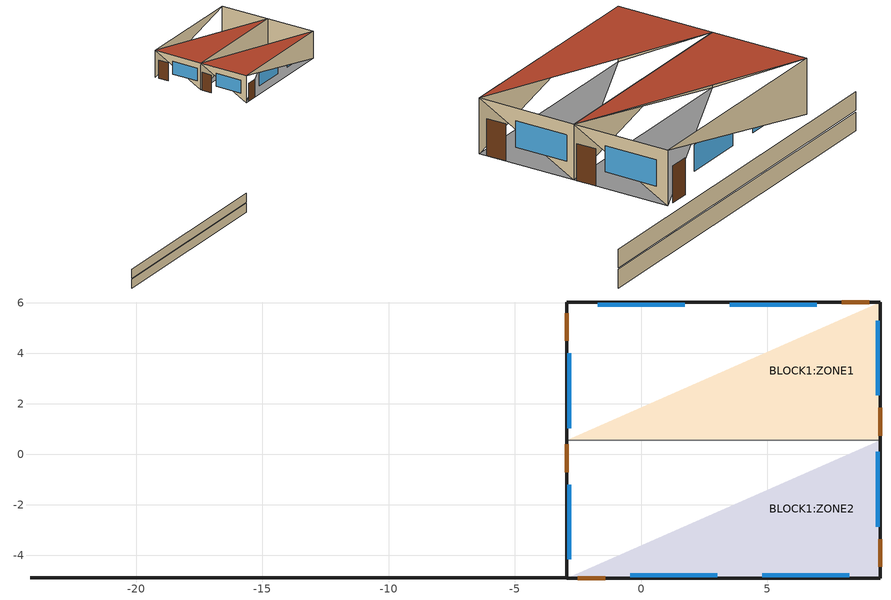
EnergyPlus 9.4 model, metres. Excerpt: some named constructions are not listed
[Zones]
BLOCK1:ZONE2
 floor othersideconditionsmodel (Combined ground floor - State-of-the-art - Heavyweight): 9.48,0.57 9.48,-4.9 -2.95,-4.9 z0
 wall outside (Wall - State-of-the-art - Heavyweight): -2.95,-4.9,0 -2.95,-4.9,3 -2.95,0.57,3; 9.48,-4.9,0 9.48,-4.9,3 -2.95,-4.9,3; 9.48,0.57,0 9.48,0.57,3 9.48,-4.9,3
 wall outside (LinearBridgingConstruction): -2.95,-4.9 -24.21,-4.9 z-11.1:-10.1
 wall to BLOCK1:ZONE1 (115mm single leaf brick (plastered both sides)): -2.95,0.57,0 -2.95,0.57,3 9.48,0.57,3
 window (VENTANA CASO BASE MULCHEN - 1001): -2.85,-1.21 -2.85,-4.16 / 4.81,-4.8 8.26,-4.8 / -0.42,-4.8 3.03,-4.8 / 9.38,-2.86 9.38,0.09 z0.84:2.26
 door (Wooden door): -2.95,0.39 -2.95,-0.71 / -2.5,-4.9 -1.41,-4.9 / 9.48,-4.46 9.48,-3.36 z0:2
 roof outside (Combined flat roof - State-of-the-art - Heavyweight): -2.95,0.57 -2.95,-4.9 9.48,-4.9 z3
BLOCK1:ZONE1
 floor othersideconditionsmodel (Combined ground floor - State-of-the-art - Heavyweight): 9.48,6.04 9.48,0.57 -2.95,0.57 z0
 wall outside (Wall - State-of-the-art - Heavyweight): -2.95,0.57,0 -2.95,0.57,3 -2.95,6.04,3; 9.48,6.04,0 9.48,6.04,3 9.48,0.57,3; -2.95,6.04,0 -2.95,6.04,3 9.48,6.04,3
 wall outside (LinearBridgingConstruction): -2.95,-4.9 -24.21,-4.9 z-12.2:-11.2
 window (VENTANA CASO BASE MULCHEN - 1001): -2.85,4 -2.85,1.04 / 9.38,2.34 9.38,5.3 / 1.73,5.94 -1.72,5.94 / 6.96,5.94 3.51,5.94 z0.84:2.26
 door (Wooden door): -2.95,5.59 -2.95,4.5 / 9.48,0.74 9.48,1.84 / 9.04,6.04 7.95,6.04 z0:2
 roof outside (Combined flat roof - State-of-the-art - Heavyweight): -2.95,6.04 -2.95,0.57 9.48,0.57 z3
[ENERGYMANAGEMENTSYSTEM:PROGRAM]
SetMyVOF_BLOCK1_ZONE2_Wall_4_0_0_1_0_0_Win: set slope = (1 - MultiplierVOF) / (MinTempDiffVOF - MaxTempDiffVOF); if BLOCK1_ZONE2_Wall_4_0_0_1_0_0_Win_OutT > 0; set BLOCK1_ZONE2_Wall_4_0_0_1_0_0_Win_TempDiffVOF = BLOCK1_ZONE2_Wall_4_0_0_1_0_0_Win_OpT - BLOCK1_ZONE2_Wall_4_0_0_1_0_0_Win_OutT; else; set BLOCK1_ZONE2_Wall_4_0_0_1_0_0_Win_TempDiffVOF = BLOCK1_ZONE2_Wall_4_0_0_1_0_0_Win_OpT + BLOCK1_ZONE2_Wall_4_0_0_1_0_0_Win_OutT; endif; if BLOCK1_ZONE2_Wall_4_0_0_1_0_0_Win_OutT > BLOCK1_ZONE2_Wall_4_0_0_1_0_0_Win_OpT; set BLOCK1_ZONE2_Wall_4_0_0_1_0_0_Win_MyVOF = 0; else; if BLOCK1_ZONE2_Wall_4_0_0_1_0_0_Win_TempDiffVOF > MaxTempDiffVOF; set BLOCK1_ZONE2_Wall_4_0_0_1_0_0_Win_MyVOF = MultiplierVOF; elseif BLOCK1_ZONE2_Wall_4_0_0_1_0_0_Win_TempDiffVOF < MinTempDiffVOF; set BLOCK1_ZONE2_Wall_4_0_0_1_0_0_Win_MyVOF = 1.0; else; set BLOCK1_ZONE2_Wall_4_0_0_1_0_0_Win_MyVOF = slope*BLOCK1_ZONE2_Wall_4_0_0_1_0_0_Win_TempDiffVOF - slope*MinTempDiffVOF + 1; endif; endif
SetWindowOperation_BLOCK1_ZONE2_Wall_4_0_0_1_0_0_Win: if BLOCK1_ZONE2_Wall_4_0_0_1_0_0_Win_CoolCoil==0; if BLOCK1_ZONE2_Wall_4_0_0_1_0_0_Win_HeatCoil==0; set NoH_NoC_reqs = 1; else; set NoH_NoC_reqs = 0; endif; else; set NoH_NoC_reqs = 0; endif; if BLOCK1_ZONE2_Wall_4_0_0_1_0_0_Win_OpT<roundedACST; if BLOCK1_ZONE2_Wall_4_0_0_1_0_0_Win_WindSpeed <= MaxWindSpeed; if BLOCK1_ZONE2_Wall_4_0_0_1_0_0_Win_OutT>MinOutTemp; if BLOCK1_ZONE2_Wall_4_0_0_1_0_0_Win_OutT < BLOCK1_ZONE2_Wall_4_0_0_1_0_0_Win_OpT; if BLOCK1_ZONE2_Wall_4_0_0_1_0_0_Win_Occ_count > 0; set meets_base_reqs = 1; else; set meets_base_reqs = 0; endif; else; set meets_base_reqs = 0; endif; else; set meets_base_reqs = 0; endif; else; set meets_base_reqs = 0; endif; else; set meets_base_reqs = 0; endif; if (NoH_NoC_reqs == 1) && (meets_base_reqs == 1); if BLOCK1_ZONE2_Wall_4_0_0_1_0_0_Win_OpT>VST; set Ventilates_HVACmode2_BLOCK1_ZONE2_Wall_4_0_0_1_0_0_Win = 1; else; set Ventilates_HVACmode2_BLOCK1_ZONE2_Wall_4_0_0_1_0_0_Win = 0; endif; else; set Ventilates_HVACmode2_BLOCK1_ZONE2_Wall_4_0_0_1_0_0_Win = 0; endif; if VentCtrl == 0; if BLOCK1_ZONE2_Wall_4_0_0_1_0_0_Win_OutT < BLOCK1_ZONE2_Wall_4_0_0_1_0_0_Win_OpT; if BLOCK1_ZONE2_Wall_4_0_0_1_0_0_Win_OutT>MinOutTemp; if BLOCK1_ZONE2_Wall_4_0_0_1_0_0_Win_OpT > VST; if BLOCK1_ZONE2_Wall_4_0_0_1_0_0_Win_WindSpeed <= MaxWindSpeed; set Ventilates_HVACmode1_BLOCK1_ZONE2_Wall_4_0_0_1_0_0_Win = 1; else; set Ventilates_HVACmode1_BLOCK1_ZONE2_Wall_4_0_0_1_0_0_Win = 0; endif; else; set Ventilates_HVACmode1_BLOCK1_ZONE2_Wall_4_0_0_1_0_0_Win = 0; endif; else; set Ventilates_HVACmode1_BLOCK1_ZONE2_Wall_4_0_0_1_0_0_Win = 0; endif; else; set Ventilates_HVACmode1_BLOCK1_ZONE2_Wall_4_0_0_1_0_0_Win = 0; endif; elseif VentCtrl == 1; if BLOCK1_ZONE2_Wall_4_0_0_1_0_0_Win_OutT<BLOCK1_ZONE2_Wall_4_0_0_1_0_0_Win_OpT; if BLOCK1_ZONE2_Wall_4_0_0_1_0_0_Win_OutT>MinOutTemp; if BLOCK1_ZONE2_Wall_4_0_0_1_0_0_Win_OpT > ACSTnoTol; if BLOCK1_ZONE2_Wall_4_0_0_1_0_0_Win_WindSpeed <= MaxWindSpeed; set Ventilates_HVACmode1_BLOCK1_ZONE2_Wall_4_0_0_1_0_0_Win = 1; else; set Ventilates_HVACmode1_BLOCK1_ZONE2_Wall_4_0_0_1_0_0_Win = 0; endif; else; set Ventilates_HVACmode1_BLOCK1_ZONE2_Wall_4_0_0_1_0_0_Win = 0; endif; else; set Ventilates_HVACmode1_BLOCK1_ZONE2_Wall_4_0_0_1_0_0_Win = 0; endif; else; set Ventilates_HVACmode1_BLOCK1_ZONE2_Wall_4_0_0_1_0_0_Win = 0; endif; endif; if HVACmode == 0; set BLOCK1_ZONE2_Wall_4_0_0_1_0_0_Win_VentOpenFact = 0; elseif HVACmode == 1; if Ventilates_HVACmode1_BLOCK1_ZONE2_Wall_4_0_0_1_0_0_Win == 1; set BLOCK1_ZONE2_Wall_4_0_0_1_0_0_Win_VentOpenFact = BLOCK1_ZONE2_Wall_4_0_0_1_0_0_Win_MyVOF; else; set BLOCK1_ZONE2_Wall_4_0_0_1_0_0_Win_VentOpenFact = 0; endif; elseif HVACmode == 2; if Ventilates_HVACmode2_BLOCK1_ZONE2_Wall_4_0_0_1_0_0_Win == 1; if (VentCtrl==0) || (VentCtrl==1); set BLOCK1_ZONE2_Wall_4_0_0_1_0_0_Win_VentOpenFact = 1; elseif (VentCtrl==2) || (VentCtrl==3); set BLOCK1_ZONE2_Wall_4_0_0_1_0_0_Win_VentOpenFact = BLOCK1_ZONE2_Wall_4_0_0_1_0_0_Win_MyVOF; endif; else; set BLOCK1_ZONE2_Wall_4_0_0_1_0_0_Win_VentOpenFact = 0; endif; endif
SetMyVOF_BLOCK1_ZONE1_Wall_2_0_0_0_0_1_Door: set slope = (1 - MultiplierVOF) / (MinTempDiffVOF - MaxTempDiffVOF); if BLOCK1_ZONE1_Wall_2_0_0_0_0_1_Door_OutT > 0; set BLOCK1_ZONE1_Wall_2_0_0_0_0_1_Door_TempDiffVOF = BLOCK1_ZONE1_Wall_2_0_0_0_0_1_Door_OpT - BLOCK1_ZONE1_Wall_2_0_0_0_0_1_Door_OutT; else; set BLOCK1_ZONE1_Wall_2_0_0_0_0_1_Door_TempDiffVOF = BLOCK1_ZONE1_Wall_2_0_0_0_0_1_Door_OpT + BLOCK1_ZONE1_Wall_2_0_0_0_0_1_Door_OutT; endif; if BLOCK1_ZONE1_Wall_2_0_0_0_0_1_Door_OutT > BLOCK1_ZONE1_Wall_2_0_0_0_0_1_Door_OpT; set BLOCK1_ZONE1_Wall_2_0_0_0_0_1_Door_MyVOF = 0; else; if BLOCK1_ZONE1_Wall_2_0_0_0_0_1_Door_TempDiffVOF > MaxTempDiffVOF; set BLOCK1_ZONE1_Wall_2_0_0_0_0_1_Door_MyVOF = MultiplierVOF; elseif BLOCK1_ZONE1_Wall_2_0_0_0_0_1_Door_TempDiffVOF < MinTempDiffVOF; set BLOCK1_ZONE1_Wall_2_0_0_0_0_1_Door_MyVOF = 1.0; else; set BLOCK1_ZONE1_Wall_2_0_0_0_0_1_Door_MyVOF = slope*BLOCK1_ZONE1_Wall_2_0_0_0_0_1_Door_TempDiffVOF - slope*MinTempDiffVOF + 1; endif; endif
SetWindowOperation_BLOCK1_ZONE1_Wall_2_0_0_0_0_1_Door: if BLOCK1_ZONE1_Wall_2_0_0_0_0_1_Door_CoolCoil==0; if BLOCK1_ZONE1_Wall_2_0_0_0_0_1_Door_HeatCoil==0; set NoH_NoC_reqs = 1; else; set NoH_NoC_reqs = 0; endif; else; set NoH_NoC_reqs = 0; endif; if BLOCK1_ZONE1_Wall_2_0_0_0_0_1_Door_OpT<roundedACST; if BLOCK1_ZONE1_Wall_2_0_0_0_0_1_Door_WindSpeed <= MaxWindSpeed; if BLOCK1_ZONE1_Wall_2_0_0_0_0_1_Door_OutT>MinOutTemp; if BLOCK1_ZONE1_Wall_2_0_0_0_0_1_Door_OutT < BLOCK1_ZONE1_Wall_2_0_0_0_0_1_Door_OpT; if BLOCK1_ZONE1_Wall_2_0_0_0_0_1_Door_Occ_count > 0; set meets_base_reqs = 1; else; set meets_base_reqs = 0; endif; else; set meets_base_reqs = 0; endif; else; set meets_base_reqs = 0; endif; else; set meets_base_reqs = 0; endif; else; set meets_base_reqs = 0; endif; if (NoH_NoC_reqs == 1) && (meets_base_reqs == 1); if BLOCK1_ZONE1_Wall_2_0_0_0_0_1_Door_OpT>VST; set Ventilates_HVACmode2_BLOCK1_ZONE1_Wall_2_0_0_0_0_1_Door = 1; else; set Ventilates_HVACmode2_BLOCK1_ZONE1_Wall_2_0_0_0_0_1_Door = 0; endif; else; set Ventilates_HVACmode2_BLOCK1_ZONE1_Wall_2_0_0_0_0_1_Door = 0; endif; if VentCtrl == 0; if BLOCK1_ZONE1_Wall_2_0_0_0_0_1_Door_OutT < BLOCK1_ZONE1_Wall_2_0_0_0_0_1_Door_OpT; if BLOCK1_ZONE1_Wall_2_0_0_0_0_1_Door_OutT>MinOutTemp; if BLOCK1_ZONE1_Wall_2_0_0_0_0_1_Door_OpT > VST; if BLOCK1_ZONE1_Wall_2_0_0_0_0_1_Door_WindSpeed <= MaxWindSpeed; set Ventilates_HVACmode1_BLOCK1_ZONE1_Wall_2_0_0_0_0_1_Door = 1; else; set Ventilates_HVACmode1_BLOCK1_ZONE1_Wall_2_0_0_0_0_1_Door = 0; endif; else; set Ventilates_HVACmode1_BLOCK1_ZONE1_Wall_2_0_0_0_0_1_Door = 0; endif; else; set Ventilates_HVACmode1_BLOCK1_ZONE1_Wall_2_0_0_0_0_1_Door = 0; endif; else; set Ventilates_HVACmode1_BLOCK1_ZONE1_Wall_2_0_0_0_0_1_Door = 0; endif; elseif VentCtrl == 1; if BLOCK1_ZONE1_Wall_2_0_0_0_0_1_Door_OutT<BLOCK1_ZONE1_Wall_2_0_0_0_0_1_Door_OpT; if BLOCK1_ZONE1_Wall_2_0_0_0_0_1_Door_OutT>MinOutTemp; if BLOCK1_ZONE1_Wall_2_0_0_0_0_1_Door_OpT > ACSTnoTol; if BLOCK1_ZONE1_Wall_2_0_0_0_0_1_Door_WindSpeed <= MaxWindSpeed; set Ventilates_HVACmode1_BLOCK1_ZONE1_Wall_2_0_0_0_0_1_Door = 1; else; set Ventilates_HVACmode1_BLOCK1_ZONE1_Wall_2_0_0_0_0_1_Door = 0; endif; else; set Ventilates_HVACmode1_BLOCK1_ZONE1_Wall_2_0_0_0_0_1_Door = 0; endif; else; set Ventilates_HVACmode1_BLOCK1_ZONE1_Wall_2_0_0_0_0_1_Door = 0; endif; else; set Ventilates_HVACmode1_BLOCK1_ZONE1_Wall_2_0_0_0_0_1_Door = 0; endif; endif; if HVACmode == 0; set BLOCK1_ZONE1_Wall_2_0_0_0_0_1_Door_VentOpenFact = 0; elseif HVACmode == 1; if Ventilates_HVACmode1_BLOCK1_ZONE1_Wall_2_0_0_0_0_1_Door == 1; set BLOCK1_ZONE1_Wall_2_0_0_0_0_1_Door_VentOpenFact = BLOCK1_ZONE1_Wall_2_0_0_0_0_1_Door_MyVOF; else; set BLOCK1_ZONE1_Wall_2_0_0_0_0_1_Door_VentOpenFact = 0; endif; elseif HVACmode == 2; if Ventilates_HVACmode2_BLOCK1_ZONE1_Wall_2_0_0_0_0_1_Door == 1; if (VentCtrl==0) || (VentCtrl==1); set BLOCK1_ZONE1_Wall_2_0_0_0_0_1_Door_VentOpenFact = 1; elseif (VentCtrl==2) || (VentCtrl==3); set BLOCK1_ZONE1_Wall_2_0_0_0_0_1_Door_VentOpenFact = BLOCK1_ZONE1_Wall_2_0_0_0_0_1_Door_MyVOF; endif; else; set BLOCK1_ZONE1_Wall_2_0_0_0_0_1_Door_VentOpenFact = 0; endif; endif
SetMyVOF_BLOCK1_ZONE1_Wall_2_0_0_1_0_0_Win: set slope = (1 - MultiplierVOF) / (MinTempDiffVOF - MaxTempDiffVOF); if BLOCK1_ZONE1_Wall_2_0_0_1_0_0_Win_OutT > 0; set BLOCK1_ZONE1_Wall_2_0_0_1_0_0_Win_TempDiffVOF = BLOCK1_ZONE1_Wall_2_0_0_1_0_0_Win_OpT - BLOCK1_ZONE1_Wall_2_0_0_1_0_0_Win_OutT; else; set BLOCK1_ZONE1_Wall_2_0_0_1_0_0_Win_TempDiffVOF = BLOCK1_ZONE1_Wall_2_0_0_1_0_0_Win_OpT + BLOCK1_ZONE1_Wall_2_0_0_1_0_0_Win_OutT; endif; if BLOCK1_ZONE1_Wall_2_0_0_1_0_0_Win_OutT > BLOCK1_ZONE1_Wall_2_0_0_1_0_0_Win_OpT; set BLOCK1_ZONE1_Wall_2_0_0_1_0_0_Win_MyVOF = 0; else; if BLOCK1_ZONE1_Wall_2_0_0_1_0_0_Win_TempDiffVOF > MaxTempDiffVOF; set BLOCK1_ZONE1_Wall_2_0_0_1_0_0_Win_MyVOF = MultiplierVOF; elseif BLOCK1_ZONE1_Wall_2_0_0_1_0_0_Win_TempDiffVOF < MinTempDiffVOF; set BLOCK1_ZONE1_Wall_2_0_0_1_0_0_Win_MyVOF = 1.0; else; set BLOCK1_ZONE1_Wall_2_0_0_1_0_0_Win_MyVOF = slope*BLOCK1_ZONE1_Wall_2_0_0_1_0_0_Win_TempDiffVOF - slope*MinTempDiffVOF + 1; endif; endif
SetWindowOperation_BLOCK1_ZONE1_Wall_2_0_0_1_0_0_Win: if BLOCK1_ZONE1_Wall_2_0_0_1_0_0_Win_CoolCoil==0; if BLOCK1_ZONE1_Wall_2_0_0_1_0_0_Win_HeatCoil==0; set NoH_NoC_reqs = 1; else; set NoH_NoC_reqs = 0; endif; else; set NoH_NoC_reqs = 0; endif; if BLOCK1_ZONE1_Wall_2_0_0_1_0_0_Win_OpT<roundedACST; if BLOCK1_ZONE1_Wall_2_0_0_1_0_0_Win_WindSpeed <= MaxWindSpeed; if BLOCK1_ZONE1_Wall_2_0_0_1_0_0_Win_OutT>MinOutTemp; if BLOCK1_ZONE1_Wall_2_0_0_1_0_0_Win_OutT < BLOCK1_ZONE1_Wall_2_0_0_1_0_0_Win_OpT; if BLOCK1_ZONE1_Wall_2_0_0_1_0_0_Win_Occ_count > 0; set meets_base_reqs = 1; else; set meets_base_reqs = 0; endif; else; set meets_base_reqs = 0; endif; else; set meets_base_reqs = 0; endif; else; set meets_base_reqs = 0; endif; else; set meets_base_reqs = 0; endif; if (NoH_NoC_reqs == 1) && (meets_base_reqs == 1); if BLOCK1_ZONE1_Wall_2_0_0_1_0_0_Win_OpT>VST; set Ventilates_HVACmode2_BLOCK1_ZONE1_Wall_2_0_0_1_0_0_Win = 1; else; set Ventilates_HVACmode2_BLOCK1_ZONE1_Wall_2_0_0_1_0_0_Win = 0; endif; else; set Ventilates_HVACmode2_BLOCK1_ZONE1_Wall_2_0_0_1_0_0_Win = 0; endif; if VentCtrl == 0; if BLOCK1_ZONE1_Wall_2_0_0_1_0_0_Win_OutT < BLOCK1_ZONE1_Wall_2_0_0_1_0_0_Win_OpT; if BLOCK1_ZONE1_Wall_2_0_0_1_0_0_Win_OutT>MinOutTemp; if BLOCK1_ZONE1_Wall_2_0_0_1_0_0_Win_OpT > VST; if BLOCK1_ZONE1_Wall_2_0_0_1_0_0_Win_WindSpeed <= MaxWindSpeed; set Ventilates_HVACmode1_BLOCK1_ZONE1_Wall_2_0_0_1_0_0_Win = 1; else; set Ventilates_HVACmode1_BLOCK1_ZONE1_Wall_2_0_0_1_0_0_Win = 0; endif; else; set Ventilates_HVACmode1_BLOCK1_ZONE1_Wall_2_0_0_1_0_0_Win = 0; endif; else; set Ventilates_HVACmode1_BLOCK1_ZONE1_Wall_2_0_0_1_0_0_Win = 0; endif; else; set Ventilates_HVACmode1_BLOCK1_ZONE1_Wall_2_0_0_1_0_0_Win = 0; endif; elseif VentCtrl == 1; if BLOCK1_ZONE1_Wall_2_0_0_1_0_0_Win_OutT<BLOCK1_ZONE1_Wall_2_0_0_1_0_0_Win_OpT; if BLOCK1_ZONE1_Wall_2_0_0_1_0_0_Win_OutT>MinOutTemp; if BLOCK1_ZONE1_Wall_2_0_0_1_0_0_Win_OpT > ACSTnoTol; if BLOCK1_ZONE1_Wall_2_0_0_1_0_0_Win_WindSpeed <= MaxWindSpeed; set Ventilates_HVACmode1_BLOCK1_ZONE1_Wall_2_0_0_1_0_0_Win = 1; else; set Ventilates_HVACmode1_BLOCK1_ZONE1_Wall_2_0_0_1_0_0_Win = 0; endif; else; set Ventilates_HVACmode1_BLOCK1_ZONE1_Wall_2_0_0_1_0_0_Win = 0; endif; else; set Ventilates_HVACmode1_BLOCK1_ZONE1_Wall_2_0_0_1_0_0_Win = 0; endif; else; set Ventilates_HVACmode1_BLOCK1_ZONE1_Wall_2_0_0_1_0_0_Win = 0; endif; endif; if HVACmode == 0; set BLOCK1_ZONE1_Wall_2_0_0_1_0_0_Win_VentOpenFact = 0; elseif HVACmode == 1; if Ventilates_HVACmode1_BLOCK1_ZONE1_Wall_2_0_0_1_0_0_Win == 1; set BLOCK1_ZONE1_Wall_2_0_0_1_0_0_Win_VentOpenFact = BLOCK1_ZONE1_Wall_2_0_0_1_0_0_Win_MyVOF; else; set BLOCK1_ZONE1_Wall_2_0_0_1_0_0_Win_VentOpenFact = 0; endif; elseif HVACmode == 2; if Ventilates_HVACmode2_BLOCK1_ZONE1_Wall_2_0_0_1_0_0_Win == 1; if (VentCtrl==0) || (VentCtrl==1); set BLOCK1_ZONE1_Wall_2_0_0_1_0_0_Win_VentOpenFact = 1; elseif (VentCtrl==2) || (VentCtrl==3); set BLOCK1_ZONE1_Wall_2_0_0_1_0_0_Win_VentOpenFact = BLOCK1_ZONE1_Wall_2_0_0_1_0_0_Win_MyVOF; endif; else; set BLOCK1_ZONE1_Wall_2_0_0_1_0_0_Win_VentOpenFact = 0; endif; endif
SetMyVOF_BLOCK1_ZONE1_Wall_4_0_0_0_0_1_Door: set slope = (1 - MultiplierVOF) / (MinTempDiffVOF - MaxTempDiffVOF); if BLOCK1_ZONE1_Wall_4_0_0_0_0_1_Door_OutT > 0; set BLOCK1_ZONE1_Wall_4_0_0_0_0_1_Door_TempDiffVOF = BLOCK1_ZONE1_Wall_4_0_0_0_0_1_Door_OpT - BLOCK1_ZONE1_Wall_4_0_0_0_0_1_Door_OutT; else; set BLOCK1_ZONE1_Wall_4_0_0_0_0_1_Door_TempDiffVOF = BLOCK1_ZONE1_Wall_4_0_0_0_0_1_Door_OpT + BLOCK1_ZONE1_Wall_4_0_0_0_0_1_Door_OutT; endif; if BLOCK1_ZONE1_Wall_4_0_0_0_0_1_Door_OutT > BLOCK1_ZONE1_Wall_4_0_0_0_0_1_Door_OpT; set BLOCK1_ZONE1_Wall_4_0_0_0_0_1_Door_MyVOF = 0; else; if BLOCK1_ZONE1_Wall_4_0_0_0_0_1_Door_TempDiffVOF > MaxTempDiffVOF; set BLOCK1_ZONE1_Wall_4_0_0_0_0_1_Door_MyVOF = MultiplierVOF; elseif BLOCK1_ZONE1_Wall_4_0_0_0_0_1_Door_TempDiffVOF < MinTempDiffVOF; set BLOCK1_ZONE1_Wall_4_0_0_0_0_1_Door_MyVOF = 1.0; else; set BLOCK1_ZONE1_Wall_4_0_0_0_0_1_Door_MyVOF = slope*BLOCK1_ZONE1_Wall_4_0_0_0_0_1_Door_TempDiffVOF - slope*MinTempDiffVOF + 1; endif; endif
SetWindowOperation_BLOCK1_ZONE1_Wall_4_0_0_0_0_1_Door: if BLOCK1_ZONE1_Wall_4_0_0_0_0_1_Door_CoolCoil==0; if BLOCK1_ZONE1_Wall_4_0_0_0_0_1_Door_HeatCoil==0; set NoH_NoC_reqs = 1; else; set NoH_NoC_reqs = 0; endif; else; set NoH_NoC_reqs = 0; endif; if BLOCK1_ZONE1_Wall_4_0_0_0_0_1_Door_OpT<roundedACST; if BLOCK1_ZONE1_Wall_4_0_0_0_0_1_Door_WindSpeed <= MaxWindSpeed; if BLOCK1_ZONE1_Wall_4_0_0_0_0_1_Door_OutT>MinOutTemp; if BLOCK1_ZONE1_Wall_4_0_0_0_0_1_Door_OutT < BLOCK1_ZONE1_Wall_4_0_0_0_0_1_Door_OpT; if BLOCK1_ZONE1_Wall_4_0_0_0_0_1_Door_Occ_count > 0; set meets_base_reqs = 1; else; set meets_base_reqs = 0; endif; else; set meets_base_reqs = 0; endif; else; set meets_base_reqs = 0; endif; else; set meets_base_reqs = 0; endif; else; set meets_base_reqs = 0; endif; if (NoH_NoC_reqs == 1) && (meets_base_reqs == 1); if BLOCK1_ZONE1_Wall_4_0_0_0_0_1_Door_OpT>VST; set Ventilates_HVACmode2_BLOCK1_ZONE1_Wall_4_0_0_0_0_1_Door = 1; else; set Ventilates_HVACmode2_BLOCK1_ZONE1_Wall_4_0_0_0_0_1_Door = 0; endif; else; set Ventilates_HVACmode2_BLOCK1_ZONE1_Wall_4_0_0_0_0_1_Door = 0; endif; if VentCtrl == 0; if BLOCK1_ZONE1_Wall_4_0_0_0_0_1_Door_OutT < BLOCK1_ZONE1_Wall_4_0_0_0_0_1_Door_OpT; if BLOCK1_ZONE1_Wall_4_0_0_0_0_1_Door_OutT>MinOutTemp; if BLOCK1_ZONE1_Wall_4_0_0_0_0_1_Door_OpT > VST; if BLOCK1_ZONE1_Wall_4_0_0_0_0_1_Door_WindSpeed <= MaxWindSpeed; set Ventilates_HVACmode1_BLOCK1_ZONE1_Wall_4_0_0_0_0_1_Door = 1; else; set Ventilates_HVACmode1_BLOCK1_ZONE1_Wall_4_0_0_0_0_1_Door = 0; endif; else; set Ventilates_HVACmode1_BLOCK1_ZONE1_Wall_4_0_0_0_0_1_Door = 0; endif; else; set Ventilates_HVACmode1_BLOCK1_ZONE1_Wall_4_0_0_0_0_1_Door = 0; endif; else; set Ventilates_HVACmode1_BLOCK1_ZONE1_Wall_4_0_0_0_0_1_Door = 0; endif; elseif VentCtrl == 1; if BLOCK1_ZONE1_Wall_4_0_0_0_0_1_Door_OutT<BLOCK1_ZONE1_Wall_4_0_0_0_0_1_Door_OpT; if BLOCK1_ZONE1_Wall_4_0_0_0_0_1_Door_OutT>MinOutTemp; if BLOCK1_ZONE1_Wall_4_0_0_0_0_1_Door_OpT > ACSTnoTol; if BLOCK1_ZONE1_Wall_4_0_0_0_0_1_Door_WindSpeed <= MaxWindSpeed; set Ventilates_HVACmode1_BLOCK1_ZONE1_Wall_4_0_0_0_0_1_Door = 1; else; set Ventilates_HVACmode1_BLOCK1_ZONE1_Wall_4_0_0_0_0_1_Door = 0; endif; else; set Ventilates_HVACmode1_BLOCK1_ZONE1_Wall_4_0_0_0_0_1_Door = 0; endif; else; set Ventilates_HVACmode1_BLOCK1_ZONE1_Wall_4_0_0_0_0_1_Door = 0; endif; else; set Ventilates_HVACmode1_BLOCK1_ZONE1_Wall_4_0_0_0_0_1_Door = 0; endif; endif; if HVACmode == 0; set BLOCK1_ZONE1_Wall_4_0_0_0_0_1_Door_VentOpenFact = 0; elseif HVACmode == 1; if Ventilates_HVACmode1_BLOCK1_ZONE1_Wall_4_0_0_0_0_1_Door == 1; set BLOCK1_ZONE1_Wall_4_0_0_0_0_1_Door_VentOpenFact = BLOCK1_ZONE1_Wall_4_0_0_0_0_1_Door_MyVOF; else; set BLOCK1_ZONE1_Wall_4_0_0_0_0_1_Door_VentOpenFact = 0; endif; elseif HVACmode == 2; if Ventilates_HVACmode2_BLOCK1_ZONE1_Wall_4_0_0_0_0_1_Door == 1; if (VentCtrl==0) || (VentCtrl==1); set BLOCK1_ZONE1_Wall_4_0_0_0_0_1_Door_VentOpenFact = 1; elseif (VentCtrl==2) || (VentCtrl==3); set BLOCK1_ZONE1_Wall_4_0_0_0_0_1_Door_VentOpenFact = BLOCK1_ZONE1_Wall_4_0_0_0_0_1_Door_MyVOF; endif; else; set BLOCK1_ZONE1_Wall_4_0_0_0_0_1_Door_VentOpenFact = 0; endif; endif
SetMyVOF_BLOCK1_ZONE1_Wall_4_0_0_1_0_0_Win: set slope = (1 - MultiplierVOF) / (MinTempDiffVOF - MaxTempDiffVOF); if BLOCK1_ZONE1_Wall_4_0_0_1_0_0_Win_OutT > 0; set BLOCK1_ZONE1_Wall_4_0_0_1_0_0_Win_TempDiffVOF = BLOCK1_ZONE1_Wall_4_0_0_1_0_0_Win_OpT - BLOCK1_ZONE1_Wall_4_0_0_1_0_0_Win_OutT; else; set BLOCK1_ZONE1_Wall_4_0_0_1_0_0_Win_TempDiffVOF = BLOCK1_ZONE1_Wall_4_0_0_1_0_0_Win_OpT + BLOCK1_ZONE1_Wall_4_0_0_1_0_0_Win_OutT; endif; if BLOCK1_ZONE1_Wall_4_0_0_1_0_0_Win_OutT > BLOCK1_ZONE1_Wall_4_0_0_1_0_0_Win_OpT; set BLOCK1_ZONE1_Wall_4_0_0_1_0_0_Win_MyVOF = 0; else; if BLOCK1_ZONE1_Wall_4_0_0_1_0_0_Win_TempDiffVOF > MaxTempDiffVOF; set BLOCK1_ZONE1_Wall_4_0_0_1_0_0_Win_MyVOF = MultiplierVOF; elseif BLOCK1_ZONE1_Wall_4_0_0_1_0_0_Win_TempDiffVOF < MinTempDiffVOF; set BLOCK1_ZONE1_Wall_4_0_0_1_0_0_Win_MyVOF = 1.0; else; set BLOCK1_ZONE1_Wall_4_0_0_1_0_0_Win_MyVOF = slope*BLOCK1_ZONE1_Wall_4_0_0_1_0_0_Win_TempDiffVOF - slope*MinTempDiffVOF + 1; endif; endif
SetWindowOperation_BLOCK1_ZONE1_Wall_4_0_0_1_0_0_Win: if BLOCK1_ZONE1_Wall_4_0_0_1_0_0_Win_CoolCoil==0; if BLOCK1_ZONE1_Wall_4_0_0_1_0_0_Win_HeatCoil==0; set NoH_NoC_reqs = 1; else; set NoH_NoC_reqs = 0; endif; else; set NoH_NoC_reqs = 0; endif; if BLOCK1_ZONE1_Wall_4_0_0_1_0_0_Win_OpT<roundedACST; if BLOCK1_ZONE1_Wall_4_0_0_1_0_0_Win_WindSpeed <= MaxWindSpeed; if BLOCK1_ZONE1_Wall_4_0_0_1_0_0_Win_OutT>MinOutTemp; if BLOCK1_ZONE1_Wall_4_0_0_1_0_0_Win_OutT < BLOCK1_ZONE1_Wall_4_0_0_1_0_0_Win_OpT; if BLOCK1_ZONE1_Wall_4_0_0_1_0_0_Win_Occ_count > 0; set meets_base_reqs = 1; else; set meets_base_reqs = 0; endif; else; set meets_base_reqs = 0; endif; else; set meets_base_reqs = 0; endif; else; set meets_base_reqs = 0; endif; else; set meets_base_reqs = 0; endif; if (NoH_NoC_reqs == 1) && (meets_base_reqs == 1); if BLOCK1_ZONE1_Wall_4_0_0_1_0_0_Win_OpT>VST; set Ventilates_HVACmode2_BLOCK1_ZONE1_Wall_4_0_0_1_0_0_Win = 1; else; set Ventilates_HVACmode2_BLOCK1_ZONE1_Wall_4_0_0_1_0_0_Win = 0; endif; else; set Ventilates_HVACmode2_BLOCK1_ZONE1_Wall_4_0_0_1_0_0_Win = 0; endif; if VentCtrl == 0; if BLOCK1_ZONE1_Wall_4_0_0_1_0_0_Win_OutT < BLOCK1_ZONE1_Wall_4_0_0_1_0_0_Win_OpT; if BLOCK1_ZONE1_Wall_4_0_0_1_0_0_Win_OutT>MinOutTemp; if BLOCK1_ZONE1_Wall_4_0_0_1_0_0_Win_OpT > VST; if BLOCK1_ZONE1_Wall_4_0_0_1_0_0_Win_WindSpeed <= MaxWindSpeed; set Ventilates_HVACmode1_BLOCK1_ZONE1_Wall_4_0_0_1_0_0_Win = 1; else; set Ventilates_HVACmode1_BLOCK1_ZONE1_Wall_4_0_0_1_0_0_Win = 0; endif; else; set Ventilates_HVACmode1_BLOCK1_ZONE1_Wall_4_0_0_1_0_0_Win = 0; endif; else; set Ventilates_HVACmode1_BLOCK1_ZONE1_Wall_4_0_0_1_0_0_Win = 0; endif; else; set Ventilates_HVACmode1_BLOCK1_ZONE1_Wall_4_0_0_1_0_0_Win = 0; endif; elseif VentCtrl == 1; if BLOCK1_ZONE1_Wall_4_0_0_1_0_0_Win_OutT<BLOCK1_ZONE1_Wall_4_0_0_1_0_0_Win_OpT; if BLOCK1_ZONE1_Wall_4_0_0_1_0_0_Win_OutT>MinOutTemp; if BLOCK1_ZONE1_Wall_4_0_0_1_0_0_Win_OpT > ACSTnoTol; if BLOCK1_ZONE1_Wall_4_0_0_1_0_0_Win_WindSpeed <= MaxWindSpeed; set Ventilates_HVACmode1_BLOCK1_ZONE1_Wall_4_0_0_1_0_0_Win = 1; else; set Ventilates_HVACmode1_BLOCK1_ZONE1_Wall_4_0_0_1_0_0_Win = 0; endif; else; set Ventilates_HVACmode1_BLOCK1_ZONE1_Wall_4_0_0_1_0_0_Win = 0; endif; else; set Ventilates_HVACmode1_BLOCK1_ZONE1_Wall_4_0_0_1_0_0_Win = 0; endif; else; set Ventilates_HVACmode1_BLOCK1_ZONE1_Wall_4_0_0_1_0_0_Win = 0; endif; endif; if HVACmode == 0; set BLOCK1_ZONE1_Wall_4_0_0_1_0_0_Win_VentOpenFact = 0; elseif HVACmode == 1; if Ventilates_HVACmode1_BLOCK1_ZONE1_Wall_4_0_0_1_0_0_Win == 1; set BLOCK1_ZONE1_Wall_4_0_0_1_0_0_Win_VentOpenFact = BLOCK1_ZONE1_Wall_4_0_0_1_0_0_Win_MyVOF; else; set BLOCK1_ZONE1_Wall_4_0_0_1_0_0_Win_VentOpenFact = 0; endif; elseif HVACmode == 2; if Ventilates_HVACmode2_BLOCK1_ZONE1_Wall_4_0_0_1_0_0_Win == 1; if (VentCtrl==0) || (VentCtrl==1); set BLOCK1_ZONE1_Wall_4_0_0_1_0_0_Win_VentOpenFact = 1; elseif (VentCtrl==2) || (VentCtrl==3); set BLOCK1_ZONE1_Wall_4_0_0_1_0_0_Win_VentOpenFact = BLOCK1_ZONE1_Wall_4_0_0_1_0_0_Win_MyVOF; endif; else; set BLOCK1_ZONE1_Wall_4_0_0_1_0_0_Win_VentOpenFact = 0; endif; endif
SetMyVOF_BLOCK1_ZONE1_Wall_5_0_0_0_0_2_Door: set slope = (1 - MultiplierVOF) / (MinTempDiffVOF - MaxTempDiffVOF); if BLOCK1_ZONE1_Wall_5_0_0_0_0_2_Door_OutT > 0; set BLOCK1_ZONE1_Wall_5_0_0_0_0_2_Door_TempDiffVOF = BLOCK1_ZONE1_Wall_5_0_0_0_0_2_Door_OpT - BLOCK1_ZONE1_Wall_5_0_0_0_0_2_Door_OutT; else; set BLOCK1_ZONE1_Wall_5_0_0_0_0_2_Door_TempDiffVOF = BLOCK1_ZONE1_Wall_5_0_0_0_0_2_Door_OpT + BLOCK1_ZONE1_Wall_5_0_0_0_0_2_Door_OutT; endif; if BLOCK1_ZONE1_Wall_5_0_0_0_0_2_Door_OutT > BLOCK1_ZONE1_Wall_5_0_0_0_0_2_Door_OpT; set BLOCK1_ZONE1_Wall_5_0_0_0_0_2_Door_MyVOF = 0; else; if BLOCK1_ZONE1_Wall_5_0_0_0_0_2_Door_TempDiffVOF > MaxTempDiffVOF; set BLOCK1_ZONE1_Wall_5_0_0_0_0_2_Door_MyVOF = MultiplierVOF; elseif BLOCK1_ZONE1_Wall_5_0_0_0_0_2_Door_TempDiffVOF < MinTempDiffVOF; set BLOCK1_ZONE1_Wall_5_0_0_0_0_2_Door_MyVOF = 1.0; else; set BLOCK1_ZONE1_Wall_5_0_0_0_0_2_Door_MyVOF = slope*BLOCK1_ZONE1_Wall_5_0_0_0_0_2_Door_TempDiffVOF - slope*MinTempDiffVOF + 1; endif; endif
SetWindowOperation_BLOCK1_ZONE1_Wall_5_0_0_0_0_2_Door: if BLOCK1_ZONE1_Wall_5_0_0_0_0_2_Door_CoolCoil==0; if BLOCK1_ZONE1_Wall_5_0_0_0_0_2_Door_HeatCoil==0; set NoH_NoC_reqs = 1; else; set NoH_NoC_reqs = 0; endif; else; set NoH_NoC_reqs = 0; endif; if BLOCK1_ZONE1_Wall_5_0_0_0_0_2_Door_OpT<roundedACST; if BLOCK1_ZONE1_Wall_5_0_0_0_0_2_Door_WindSpeed <= MaxWindSpeed; if BLOCK1_ZONE1_Wall_5_0_0_0_0_2_Door_OutT>MinOutTemp; if BLOCK1_ZONE1_Wall_5_0_0_0_0_2_Door_OutT < BLOCK1_ZONE1_Wall_5_0_0_0_0_2_Door_OpT; if BLOCK1_ZONE1_Wall_5_0_0_0_0_2_Door_Occ_count > 0; set meets_base_reqs = 1; else; set meets_base_reqs = 0; endif; else; set meets_base_reqs = 0; endif; else; set meets_base_reqs = 0; endif; else; set meets_base_reqs = 0; endif; else; set meets_base_reqs = 0; endif; if (NoH_NoC_reqs == 1) && (meets_base_reqs == 1); if BLOCK1_ZONE1_Wall_5_0_0_0_0_2_Door_OpT>VST; set Ventilates_HVACmode2_BLOCK1_ZONE1_Wall_5_0_0_0_0_2_Door = 1; else; set Ventilates_HVACmode2_BLOCK1_ZONE1_Wall_5_0_0_0_0_2_Door = 0; endif; else; set Ventilates_HVACmode2_BLOCK1_ZONE1_Wall_5_0_0_0_0_2_Door = 0; endif; if VentCtrl == 0; if BLOCK1_ZONE1_Wall_5_0_0_0_0_2_Door_OutT < BLOCK1_ZONE1_Wall_5_0_0_0_0_2_Door_OpT; if BLOCK1_ZONE1_Wall_5_0_0_0_0_2_Door_OutT>MinOutTemp; if BLOCK1_ZONE1_Wall_5_0_0_0_0_2_Door_OpT > VST; if BLOCK1_ZONE1_Wall_5_0_0_0_0_2_Door_WindSpeed <= MaxWindSpeed; set Ventilates_HVACmode1_BLOCK1_ZONE1_Wall_5_0_0_0_0_2_Door = 1; else; set Ventilates_HVACmode1_BLOCK1_ZONE1_Wall_5_0_0_0_0_2_Door = 0; endif; else; set Ventilates_HVACmode1_BLOCK1_ZONE1_Wall_5_0_0_0_0_2_Door = 0; endif; else; set Ventilates_HVACmode1_BLOCK1_ZONE1_Wall_5_0_0_0_0_2_Door = 0; endif; else; set Ventilates_HVACmode1_BLOCK1_ZONE1_Wall_5_0_0_0_0_2_Door = 0; endif; elseif VentCtrl == 1; if BLOCK1_ZONE1_Wall_5_0_0_0_0_2_Door_OutT<BLOCK1_ZONE1_Wall_5_0_0_0_0_2_Door_OpT; if BLOCK1_ZONE1_Wall_5_0_0_0_0_2_Door_OutT>MinOutTemp; if BLOCK1_ZONE1_Wall_5_0_0_0_0_2_Door_OpT > ACSTnoTol; if BLOCK1_ZONE1_Wall_5_0_0_0_0_2_Door_WindSpeed <= MaxWindSpeed; set Ventilates_HVACmode1_BLOCK1_ZONE1_Wall_5_0_0_0_0_2_Door = 1; else; set Ventilates_HVACmode1_BLOCK1_ZONE1_Wall_5_0_0_0_0_2_Door = 0; endif; else; set Ventilates_HVACmode1_BLOCK1_ZONE1_Wall_5_0_0_0_0_2_Door = 0; endif; else; set Ventilates_HVACmode1_BLOCK1_ZONE1_Wall_5_0_0_0_0_2_Door = 0; endif; else; set Ventilates_HVACmode1_BLOCK1_ZONE1_Wall_5_0_0_0_0_2_Door = 0; endif; endif; if HVACmode == 0; set BLOCK1_ZONE1_Wall_5_0_0_0_0_2_Door_VentOpenFact = 0; elseif HVACmode == 1; if Ventilates_HVACmode1_BLOCK1_ZONE1_Wall_5_0_0_0_0_2_Door == 1; set BLOCK1_ZONE1_Wall_5_0_0_0_0_2_Door_VentOpenFact = BLOCK1_ZONE1_Wall_5_0_0_0_0_2_Door_MyVOF; else; set BLOCK1_ZONE1_Wall_5_0_0_0_0_2_Door_VentOpenFact = 0; endif; elseif HVACmode == 2; if Ventilates_HVACmode2_BLOCK1_ZONE1_Wall_5_0_0_0_0_2_Door == 1; if (VentCtrl==0) || (VentCtrl==1); set BLOCK1_ZONE1_Wall_5_0_0_0_0_2_Door_VentOpenFact = 1; elseif (VentCtrl==2) || (VentCtrl==3); set BLOCK1_ZONE1_Wall_5_0_0_0_0_2_Door_VentOpenFact = BLOCK1_ZONE1_Wall_5_0_0_0_0_2_Door_MyVOF; endif; else; set BLOCK1_ZONE1_Wall_5_0_0_0_0_2_Door_VentOpenFact = 0; endif; endif
SetMyVOF_BLOCK1_ZONE1_Wall_5_0_0_1_0_1_Win: set slope = (1 - MultiplierVOF) / (MinTempDiffVOF - MaxTempDiffVOF); if BLOCK1_ZONE1_Wall_5_0_0_1_0_1_Win_OutT > 0; set BLOCK1_ZONE1_Wall_5_0_0_1_0_1_Win_TempDiffVOF = BLOCK1_ZONE1_Wall_5_0_0_1_0_1_Win_OpT - BLOCK1_ZONE1_Wall_5_0_0_1_0_1_Win_OutT; else; set BLOCK1_ZONE1_Wall_5_0_0_1_0_1_Win_TempDiffVOF = BLOCK1_ZONE1_Wall_5_0_0_1_0_1_Win_OpT + BLOCK1_ZONE1_Wall_5_0_0_1_0_1_Win_OutT; endif; if BLOCK1_ZONE1_Wall_5_0_0_1_0_1_Win_OutT > BLOCK1_ZONE1_Wall_5_0_0_1_0_1_Win_OpT; set BLOCK1_ZONE1_Wall_5_0_0_1_0_1_Win_MyVOF = 0; else; if BLOCK1_ZONE1_Wall_5_0_0_1_0_1_Win_TempDiffVOF > MaxTempDiffVOF; set BLOCK1_ZONE1_Wall_5_0_0_1_0_1_Win_MyVOF = MultiplierVOF; elseif BLOCK1_ZONE1_Wall_5_0_0_1_0_1_Win_TempDiffVOF < MinTempDiffVOF; set BLOCK1_ZONE1_Wall_5_0_0_1_0_1_Win_MyVOF = 1.0; else; set BLOCK1_ZONE1_Wall_5_0_0_1_0_1_Win_MyVOF = slope*BLOCK1_ZONE1_Wall_5_0_0_1_0_1_Win_TempDiffVOF - slope*MinTempDiffVOF + 1; endif; endif
SetWindowOperation_BLOCK1_ZONE1_Wall_5_0_0_1_0_1_Win: if BLOCK1_ZONE1_Wall_5_0_0_1_0_1_Win_CoolCoil==0; if BLOCK1_ZONE1_Wall_5_0_0_1_0_1_Win_HeatCoil==0; set NoH_NoC_reqs = 1; else; set NoH_NoC_reqs = 0; endif; else; set NoH_NoC_reqs = 0; endif; if BLOCK1_ZONE1_Wall_5_0_0_1_0_1_Win_OpT<roundedACST; if BLOCK1_ZONE1_Wall_5_0_0_1_0_1_Win_WindSpeed <= MaxWindSpeed; if BLOCK1_ZONE1_Wall_5_0_0_1_0_1_Win_OutT>MinOutTemp; if BLOCK1_ZONE1_Wall_5_0_0_1_0_1_Win_OutT < BLOCK1_ZONE1_Wall_5_0_0_1_0_1_Win_OpT; if BLOCK1_ZONE1_Wall_5_0_0_1_0_1_Win_Occ_count > 0; set meets_base_reqs = 1; else; set meets_base_reqs = 0; endif; else; set meets_base_reqs = 0; endif; else; set meets_base_reqs = 0; endif; else; set meets_base_reqs = 0; endif; else; set meets_base_reqs = 0; endif; if (NoH_NoC_reqs == 1) && (meets_base_reqs == 1); if BLOCK1_ZONE1_Wall_5_0_0_1_0_1_Win_OpT>VST; set Ventilates_HVACmode2_BLOCK1_ZONE1_Wall_5_0_0_1_0_1_Win = 1; else; set Ventilates_HVACmode2_BLOCK1_ZONE1_Wall_5_0_0_1_0_1_Win = 0; endif; else; set Ventilates_HVACmode2_BLOCK1_ZONE1_Wall_5_0_0_1_0_1_Win = 0; endif; if VentCtrl == 0; if BLOCK1_ZONE1_Wall_5_0_0_1_0_1_Win_OutT < BLOCK1_ZONE1_Wall_5_0_0_1_0_1_Win_OpT; if BLOCK1_ZONE1_Wall_5_0_0_1_0_1_Win_OutT>MinOutTemp; if BLOCK1_ZONE1_Wall_5_0_0_1_0_1_Win_OpT > VST; if BLOCK1_ZONE1_Wall_5_0_0_1_0_1_Win_WindSpeed <= MaxWindSpeed; set Ventilates_HVACmode1_BLOCK1_ZONE1_Wall_5_0_0_1_0_1_Win = 1; else; set Ventilates_HVACmode1_BLOCK1_ZONE1_Wall_5_0_0_1_0_1_Win = 0; endif; else; set Ventilates_HVACmode1_BLOCK1_ZONE1_Wall_5_0_0_1_0_1_Win = 0; endif; else; set Ventilates_HVACmode1_BLOCK1_ZONE1_Wall_5_0_0_1_0_1_Win = 0; endif; else; set Ventilates_HVACmode1_BLOCK1_ZONE1_Wall_5_0_0_1_0_1_Win = 0; endif; elseif VentCtrl == 1; if BLOCK1_ZONE1_Wall_5_0_0_1_0_1_Win_OutT<BLOCK1_ZONE1_Wall_5_0_0_1_0_1_Win_OpT; if BLOCK1_ZONE1_Wall_5_0_0_1_0_1_Win_OutT>MinOutTemp; if BLOCK1_ZONE1_Wall_5_0_0_1_0_1_Win_OpT > ACSTnoTol; if BLOCK1_ZONE1_Wall_5_0_0_1_0_1_Win_WindSpeed <= MaxWindSpeed; set Ventilates_HVACmode1_BLOCK1_ZONE1_Wall_5_0_0_1_0_1_Win = 1; else; set Ventilates_HVACmode1_BLOCK1_ZONE1_Wall_5_0_0_1_0_1_Win = 0; endif; else; set Ventilates_HVACmode1_BLOCK1_ZONE1_Wall_5_0_0_1_0_1_Win = 0; endif; else; set Ventilates_HVACmode1_BLOCK1_ZONE1_Wall_5_0_0_1_0_1_Win = 0; endif; else; set Ventilates_HVACmode1_BLOCK1_ZONE1_Wall_5_0_0_1_0_1_Win = 0; endif; endif; if HVACmode == 0; set BLOCK1_ZONE1_Wall_5_0_0_1_0_1_Win_VentOpenFact = 0; elseif HVACmode == 1; if Ventilates_HVACmode1_BLOCK1_ZONE1_Wall_5_0_0_1_0_1_Win == 1; set BLOCK1_ZONE1_Wall_5_0_0_1_0_1_Win_VentOpenFact = BLOCK1_ZONE1_Wall_5_0_0_1_0_1_Win_MyVOF; else; set BLOCK1_ZONE1_Wall_5_0_0_1_0_1_Win_VentOpenFact = 0; endif; elseif HVACmode == 2; if Ventilates_HVACmode2_BLOCK1_ZONE1_Wall_5_0_0_1_0_1_Win == 1; if (VentCtrl==0) || (VentCtrl==1); set BLOCK1_ZONE1_Wall_5_0_0_1_0_1_Win_VentOpenFact = 1; elseif (VentCtrl==2) || (VentCtrl==3); set BLOCK1_ZONE1_Wall_5_0_0_1_0_1_Win_VentOpenFact = BLOCK1_ZONE1_Wall_5_0_0_1_0_1_Win_MyVOF; endif; else; set BLOCK1_ZONE1_Wall_5_0_0_1_0_1_Win_VentOpenFact = 0; endif; endif
SetMyVOF_BLOCK1_ZONE1_Wall_5_0_0_2_0_0_Win: set slope = (1 - MultiplierVOF) / (MinTempDiffVOF - MaxTempDiffVOF); if BLOCK1_ZONE1_Wall_5_0_0_2_0_0_Win_OutT > 0; set BLOCK1_ZONE1_Wall_5_0_0_2_0_0_Win_TempDiffVOF = BLOCK1_ZONE1_Wall_5_0_0_2_0_0_Win_OpT - BLOCK1_ZONE1_Wall_5_0_0_2_0_0_Win_OutT; else; set BLOCK1_ZONE1_Wall_5_0_0_2_0_0_Win_TempDiffVOF = BLOCK1_ZONE1_Wall_5_0_0_2_0_0_Win_OpT + BLOCK1_ZONE1_Wall_5_0_0_2_0_0_Win_OutT; endif; if BLOCK1_ZONE1_Wall_5_0_0_2_0_0_Win_OutT > BLOCK1_ZONE1_Wall_5_0_0_2_0_0_Win_OpT; set BLOCK1_ZONE1_Wall_5_0_0_2_0_0_Win_MyVOF = 0; else; if BLOCK1_ZONE1_Wall_5_0_0_2_0_0_Win_TempDiffVOF > MaxTempDiffVOF; set BLOCK1_ZONE1_Wall_5_0_0_2_0_0_Win_MyVOF = MultiplierVOF; elseif BLOCK1_ZONE1_Wall_5_0_0_2_0_0_Win_TempDiffVOF < MinTempDiffVOF; set BLOCK1_ZONE1_Wall_5_0_0_2_0_0_Win_MyVOF = 1.0; else; set BLOCK1_ZONE1_Wall_5_0_0_2_0_0_Win_MyVOF = slope*BLOCK1_ZONE1_Wall_5_0_0_2_0_0_Win_TempDiffVOF - slope*MinTempDiffVOF + 1; endif; endif
SetWindowOperation_BLOCK1_ZONE1_Wall_5_0_0_2_0_0_Win: if BLOCK1_ZONE1_Wall_5_0_0_2_0_0_Win_CoolCoil==0; if BLOCK1_ZONE1_Wall_5_0_0_2_0_0_Win_HeatCoil==0; set NoH_NoC_reqs = 1; else; set NoH_NoC_reqs = 0; endif; else; set NoH_NoC_reqs = 0; endif; if BLOCK1_ZONE1_Wall_5_0_0_2_0_0_Win_OpT<roundedACST; if BLOCK1_ZONE1_Wall_5_0_0_2_0_0_Win_WindSpeed <= MaxWindSpeed; if BLOCK1_ZONE1_Wall_5_0_0_2_0_0_Win_OutT>MinOutTemp; if BLOCK1_ZONE1_Wall_5_0_0_2_0_0_Win_OutT < BLOCK1_ZONE1_Wall_5_0_0_2_0_0_Win_OpT; if BLOCK1_ZONE1_Wall_5_0_0_2_0_0_Win_Occ_count > 0; set meets_base_reqs = 1; else; set meets_base_reqs = 0; endif; else; set meets_base_reqs = 0; endif; else; set meets_base_reqs = 0; endif; else; set meets_base_reqs = 0; endif; else; set meets_base_reqs = 0; endif; if (NoH_NoC_reqs == 1) && (meets_base_reqs == 1); if BLOCK1_ZONE1_Wall_5_0_0_2_0_0_Win_OpT>VST; set Ventilates_HVACmode2_BLOCK1_ZONE1_Wall_5_0_0_2_0_0_Win = 1; else; set Ventilates_HVACmode2_BLOCK1_ZONE1_Wall_5_0_0_2_0_0_Win = 0; endif; else; set Ventilates_HVACmode2_BLOCK1_ZONE1_Wall_5_0_0_2_0_0_Win = 0; endif; if VentCtrl == 0; if BLOCK1_ZONE1_Wall_5_0_0_2_0_0_Win_OutT < BLOCK1_ZONE1_Wall_5_0_0_2_0_0_Win_OpT; if BLOCK1_ZONE1_Wall_5_0_0_2_0_0_Win_OutT>MinOutTemp; if BLOCK1_ZONE1_Wall_5_0_0_2_0_0_Win_OpT > VST; if BLOCK1_ZONE1_Wall_5_0_0_2_0_0_Win_WindSpeed <= MaxWindSpeed; set Ventilates_HVACmode1_BLOCK1_ZONE1_Wall_5_0_0_2_0_0_Win = 1; else; set Ventilates_HVACmode1_BLOCK1_ZONE1_Wall_5_0_0_2_0_0_Win = 0; endif; else; set Ventilates_HVACmode1_BLOCK1_ZONE1_Wall_5_0_0_2_0_0_Win = 0; endif; else; set Ventilates_HVACmode1_BLOCK1_ZONE1_Wall_5_0_0_2_0_0_Win = 0; endif; else; set Ventilates_HVACmode1_BLOCK1_ZONE1_Wall_5_0_0_2_0_0_Win = 0; endif; elseif VentCtrl == 1; if BLOCK1_ZONE1_Wall_5_0_0_2_0_0_Win_OutT<BLOCK1_ZONE1_Wall_5_0_0_2_0_0_Win_OpT; if BLOCK1_ZONE1_Wall_5_0_0_2_0_0_Win_OutT>MinOutTemp; if BLOCK1_ZONE1_Wall_5_0_0_2_0_0_Win_OpT > ACSTnoTol; if BLOCK1_ZONE1_Wall_5_0_0_2_0_0_Win_WindSpeed <= MaxWindSpeed; set Ventilates_HVACmode1_BLOCK1_ZONE1_Wall_5_0_0_2_0_0_Win = 1; else; set Ventilates_HVACmode1_BLOCK1_ZONE1_Wall_5_0_0_2_0_0_Win = 0; endif; else; set Ventilates_HVACmode1_BLOCK1_ZONE1_Wall_5_0_0_2_0_0_Win = 0; endif; else; set Ventilates_HVACmode1_BLOCK1_ZONE1_Wall_5_0_0_2_0_0_Win = 0; endif; else; set Ventilates_HVACmode1_BLOCK1_ZONE1_Wall_5_0_0_2_0_0_Win = 0; endif; endif; if HVACmode == 0; set BLOCK1_ZONE1_Wall_5_0_0_2_0_0_Win_VentOpenFact = 0; elseif HVACmode == 1; if Ventilates_HVACmode1_BLOCK1_ZONE1_Wall_5_0_0_2_0_0_Win == 1; set BLOCK1_ZONE1_Wall_5_0_0_2_0_0_Win_VentOpenFact = BLOCK1_ZONE1_Wall_5_0_0_2_0_0_Win_MyVOF; else; set BLOCK1_ZONE1_Wall_5_0_0_2_0_0_Win_VentOpenFact = 0; endif; elseif HVACmode == 2; if Ventilates_HVACmode2_BLOCK1_ZONE1_Wall_5_0_0_2_0_0_Win == 1; if (VentCtrl==0) || (VentCtrl==1); set BLOCK1_ZONE1_Wall_5_0_0_2_0_0_Win_VentOpenFact = 1; elseif (VentCtrl==2) || (VentCtrl==3); set BLOCK1_ZONE1_Wall_5_0_0_2_0_0_Win_VentOpenFact = BLOCK1_ZONE1_Wall_5_0_0_2_0_0_Win_MyVOF; endif; else; set BLOCK1_ZONE1_Wall_5_0_0_2_0_0_Win_VentOpenFact = 0; endif; endif
[ENERGYMANAGEMENTSYSTEM:GLOBALVARIABLE]
ACST; AHST; ACSTnoTol; AHSTnoTol; ComfStand; ACSTaul; ACSTall; AHSTaul; AHSTall; CAT; ACSToffset; AHSToffset; ComfMod; ComfTemp; ACSTtol; AHSTtol; SetpointAcc; roundedACST; roundedAHST; CoolSeasonStart; CoolSeasonEnd
ComfHours_BLOCK1_ZONE2; DiscomfAppHotHours_BLOCK1_ZONE2; DiscomfAppColdHours_BLOCK1_ZONE2; DiscomfNonAppHotHours_BLOCK1_ZONE2; DiscomfNonAppColdHours_BLOCK1_ZONE2; ComfHoursNoApp_BLOCK1_ZONE2; ZoneFloorArea_BLOCK1_ZONE2; ZoneAirVolume_BLOCK1_ZONE2
ComfHours_BLOCK1_ZONE1; DiscomfAppHotHours_BLOCK1_ZONE1; DiscomfAppColdHours_BLOCK1_ZONE1; DiscomfNonAppHotHours_BLOCK1_ZONE1; DiscomfNonAppColdHours_BLOCK1_ZONE1; ComfHoursNoApp_BLOCK1_ZONE1; ZoneFloorArea_BLOCK1_ZONE1; ZoneAirVolume_BLOCK1_ZONE1
VST; VSToffset; MaxWindSpeed; VentCtrl; HVACmode; MinOutTemp; MinOToffset; MaxTempDiffVOF; MinTempDiffVOF; MultiplierVOF
VentHours_BLOCK1_ZONE2
VentHours_BLOCK1_ZONE1
BLOCK1_ZONE2_Wall_2_0_0_0_0_1_Door_MyVOF
BLOCK1_ZONE2_Wall_2_0_0_1_0_0_Win_MyVOF
BLOCK1_ZONE2_Wall_3_0_0_0_0_2_Door_MyVOF
BLOCK1_ZONE2_Wall_3_0_0_1_0_1_Win_MyVOF
BLOCK1_ZONE2_Wall_3_0_0_2_0_0_Win_MyVOF
BLOCK1_ZONE2_Wall_4_0_0_0_0_1_Door_MyVOF
BLOCK1_ZONE2_Wall_4_0_0_1_0_0_Win_MyVOF
BLOCK1_ZONE1_Wall_2_0_0_0_0_1_Door_MyVOF
BLOCK1_ZONE1_Wall_2_0_0_1_0_0_Win_MyVOF
BLOCK1_ZONE1_Wall_4_0_0_0_0_1_Door_MyVOF
BLOCK1_ZONE1_Wall_4_0_0_1_0_0_Win_MyVOF
BLOCK1_ZONE1_Wall_5_0_0_0_0_2_Door_MyVOF
BLOCK1_ZONE1_Wall_5_0_0_1_0_1_Win_MyVOF
BLOCK1_ZONE1_Wall_5_0_0_2_0_0_Win_MyVOF
[ENERGYMANAGEMENTSYSTEM:OUTPUTVARIABLE] Update Frequency=ZoneTimestep
Name | EMS Variable | Type of Data in Variable | Units
Comfort Temperature | ComfTemp | Averaged | C
Adaptive Cooling Setpoint Temperature | roundedACST | Averaged | C
Adaptive Heating Setpoint Temperature | roundedAHST | Averaged | C
Adaptive Cooling Setpoint Temperature_No Tolerance | ACSTnoTol | Averaged | C
Adaptive Heating Setpoint Temperature_No Tolerance | AHSTnoTol | Averaged | C
Ventilation Setpoint Temperature | VST | Averaged | C
Minimum Outdoor Temperature for ventilation | MinOutTemp | Averaged | C
Minimum Outdoor Temperature Difference for ventilation | MinTempDiffVOF | Averaged | C
Maximum Outdoor Temperature Difference for ventilation | MaxTempDiffVOF | Averaged | C
Multiplier for Ventilation Opening Factor | MultiplierVOF | Averaged
Comfortable Hours_No Applicability_BLOCK1_ZONE2 | ComfHoursNoApp_BLOCK1_ZONE2 | Summed | H
Comfortable Hours_No Applicability_BLOCK1_ZONE1 | ComfHoursNoApp_BLOCK1_ZONE1 | Summed | H
Comfortable Hours_Applicability_BLOCK1_ZONE2 | ComfHours_BLOCK1_ZONE2 | Summed | H
Comfortable Hours_Applicability_BLOCK1_ZONE1 | ComfHours_BLOCK1_ZONE1 | Summed | H
Discomfortable Applicable Hot Hours_BLOCK1_ZONE2 | DiscomfAppHotHours_BLOCK1_ZONE2 | Summed | H
Discomfortable Applicable Hot Hours_BLOCK1_ZONE1 | DiscomfAppHotHours_BLOCK1_ZONE1 | Summed | H
Discomfortable Applicable Cold Hours_BLOCK1_ZONE2 | DiscomfAppColdHours_BLOCK1_ZONE2 | Summed | H
Discomfortable Applicable Cold Hours_BLOCK1_ZONE1 | DiscomfAppColdHours_BLOCK1_ZONE1 | Summed | H
Discomfortable Non Applicable Hot Hours_BLOCK1_ZONE2 | DiscomfNonAppHotHours_BLOCK1_ZONE2 | Summed | H
Discomfortable Non Applicable Hot Hours_BLOCK1_ZONE1 | DiscomfNonAppHotHours_BLOCK1_ZONE1 | Summed | H
Discomfortable Non Applicable Cold Hours_BLOCK1_ZONE2 | DiscomfNonAppColdHours_BLOCK1_ZONE2 | Summed | H
Discomfortable Non Applicable Cold Hours_BLOCK1_ZONE1 | DiscomfNonAppColdHours_BLOCK1_ZONE1 | Summed | H
Zone Floor Area_BLOCK1_ZONE2 | ZoneFloorArea_BLOCK1_ZONE2 | Averaged | m2
Zone Floor Area_BLOCK1_ZONE1 | ZoneFloorArea_BLOCK1_ZONE1 | Averaged | m2
Zone Air Volume_BLOCK1_ZONE2 | ZoneAirVolume_BLOCK1_ZONE2 | Averaged | m3
Zone Air Volume_BLOCK1_ZONE1 | ZoneAirVolume_BLOCK1_ZONE1 | Averaged | m3
People Occupant Count_BLOCK1_ZONE2 | Occ_count_BLOCK1_ZONE2 | Summed
People Occupant Count_BLOCK1_ZONE1 | Occ_count_BLOCK1_ZONE1 | Summed
Ventilation Hours_BLOCK1_ZONE2 | VentHours_BLOCK1_ZONE2 | Summed | H
Ventilation Hours_BLOCK1_ZONE1 | VentHours_BLOCK1_ZONE1 | Summed | H
[Schedule:Compact]
On: Through: 12/31, For: AllDays, Until: 24:00, 1
[CURVE:LINEAR]
CoolingCombRatio: Coefficient1 Constant=0.618055; Coefficient2 x=0.381945; Minimum Value of x=1; Maximum Value of x=1.5
